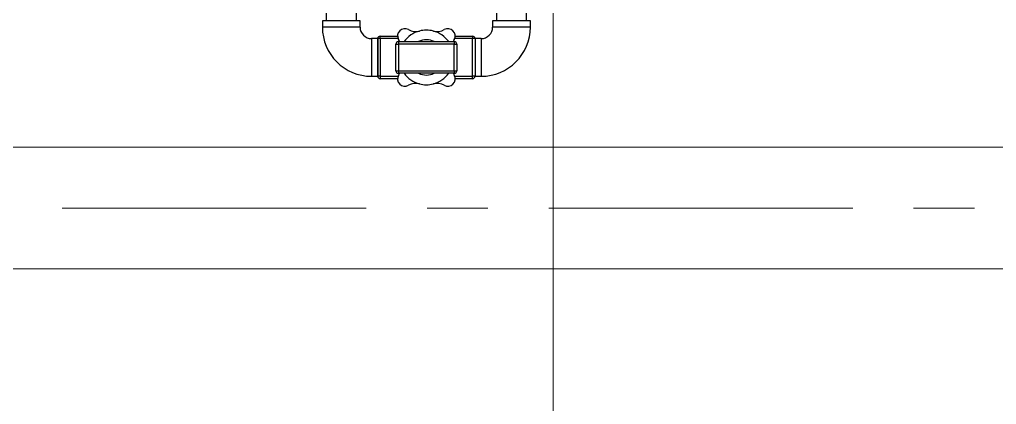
# Model space of a CAD drawing. Header units: millimetres. Extents: x 3795014 to 4300160, y 3869364 to 4016788.
# Drawn here: x 4225896.9 to 4226298.5, y 3922482.5 to 3922640.9 of the extents above; entities that cross this region are included whole.
import ezdxf

# ---------------------------------------------------------------- set-up
doc = ezdxf.new("R2010")
doc.units = ezdxf.units.MM
doc.linetypes.add('CENTER', pattern=[2, 1.25, -0.25, 0.25, -0.25])
doc.linetypes.add('осевая2', pattern=[28.575, 19.05, -3.175, 3.175, -3.175])
for name, color, linetype, lineweight in [('Дополнительная', 7, 'Continuous', 18), ('оси', 7, 'осевая2', 13), ('основная', 7, 'Continuous', 50)]:
    doc.layers.add(name, color=color, linetype=linetype, lineweight=lineweight)
doc.layers.add('линия перехода', color=7, linetype='Continuous')

msp = doc.modelspace()

# ---------------------------------------------------------------- linework, layer by layer
at = {"layer": 'Дополнительная', "linetype": 'CENTER', "ltscale": 100}
msp.add_line((4226439.46, 3922563.34), (4225004.54, 3922563.34), dxfattribs=at)
at = {"layer": 'Дополнительная', "ltscale": 25}
msp.add_lwpolyline([(4226311.58, 3922538.34), (4225174.68, 3922538.34), (4225174.68, 3922588.34), (4226311.58, 3922588.34)], close=True, dxfattribs=at)
at = {"layer": 'линия перехода', "color": 0, "linetype": 'Continuous', "lineweight": -3}
for p, q in [((4226036.9, 3922637.81), (4226021.4, 3922637.81)), ((4226106.9, 3922637.81), (4226091.4, 3922637.81)), ((4226045.15, 3922633.06), (4226045.15, 3922634.06)), ((4226083.15, 3922634.06), (4226083.15, 3922633.06)), ((4226041.65, 3922633.06), (4226041.65, 3922617.56)), ((4226045.15, 3922633.06), (4226044.15, 3922633.06)), ((4226045.15, 3922633.06), (4226045.15, 3922617.56)), ((4226052.51, 3922633.06), (4226045.15, 3922633.06)), ((4226051.65, 3922630.81), (4226052.65, 3922630.81)), ((4226052.65, 3922631.81), (4226052.65, 3922630.81)), ((4226052.65, 3922630.81), (4226052.65, 3922619.81)), ((4226075.65, 3922630.81), (4226052.65, 3922630.81)), ((4226075.65, 3922631.81), (4226075.65, 3922630.81)), ((4226075.65, 3922619.81), (4226075.65, 3922630.81)), ((4226075.65, 3922630.81), (4226076.65, 3922630.81)), ((4226083.15, 3922633.06), (4226075.78, 3922633.06)), ((4226083.15, 3922617.56), (4226083.15, 3922633.06)), ((4226084.15, 3922633.06), (4226083.15, 3922633.06)), ((4226086.65, 3922633.06), (4226086.65, 3922617.56)), ((4226045.15, 3922617.56), (4226044.15, 3922617.56)), ((4226045.15, 3922617.56), (4226052.51, 3922617.56)), ((4226045.15, 3922617.56), (4226045.15, 3922616.56)), ((4226051.65, 3922619.81), (4226052.65, 3922619.81)), ((4226052.65, 3922619.81), (4226075.65, 3922619.81)), ((4226052.65, 3922619.81), (4226052.65, 3922618.81)), ((4226075.65, 3922619.81), (4226075.65, 3922618.81)), ((4226075.65, 3922619.81), (4226076.65, 3922619.81)), ((4226075.78, 3922617.56), (4226083.15, 3922617.56)), ((4226084.15, 3922617.56), (4226083.15, 3922617.56)), ((4226083.15, 3922616.56), (4226083.15, 3922617.56))]:
    msp.add_line(p, q, dxfattribs=at)
at = {"layer": 'оси', "ltscale": 25}
msp.add_line((4226116.32, 3929175.59), (4226116.32, 3920275.59), dxfattribs=at)
at = {"layer": 'основная', "color": 0, "linetype": 'Continuous', "lineweight": -3}
for p, q in [((4226022.92, 3922655.31), (4226022.92, 3922640.31)), ((4226035.37, 3922640.31), (4226035.37, 3922655.31)), ((4226092.92, 3922655.31), (4226092.92, 3922640.31)), ((4226105.37, 3922640.31), (4226105.37, 3922647.63)), ((4226036.9, 3922640.31), (4226021.4, 3922640.31)), ((4226021.4, 3922640.31), (4226021.4, 3922637.81)), ((4226036.9, 3922637.81), (4226036.9, 3922640.31)), ((4226106.9, 3922640.31), (4226091.4, 3922640.31)), ((4226091.4, 3922640.31), (4226091.4, 3922637.81)), ((4226106.9, 3922637.81), (4226106.9, 3922640.31)), ((4226045.15, 3922634.06), (4226052.31, 3922634.06)), ((4226075.98, 3922634.06), (4226083.15, 3922634.06)), ((4226044.15, 3922633.06), (4226041.65, 3922633.06)), ((4226044.15, 3922633.06), (4226044.15, 3922617.56)), ((4226044.15, 3922617.56), (4226044.15, 3922633.06)), ((4226051.65, 3922619.81), (4226051.65, 3922630.81)), ((4226052.65, 3922631.81), (4226075.65, 3922631.81)), ((4226076.65, 3922630.81), (4226076.65, 3922619.81)), ((4226084.15, 3922633.06), (4226084.15, 3922617.56)), ((4226086.65, 3922633.06), (4226084.15, 3922633.06)), ((4226084.15, 3922633.06), (4226084.15, 3922617.56)), ((4226041.65, 3922617.56), (4226044.15, 3922617.56)), ((4226075.65, 3922618.81), (4226052.65, 3922618.81)), ((4226084.15, 3922617.56), (4226086.65, 3922617.56)), ((4226052.31, 3922616.56), (4226045.15, 3922616.56)), ((4226083.15, 3922616.56), (4226075.98, 3922616.56))]:
    msp.add_line(p, q, dxfattribs=at)
for centre, radius, start, end in [((4226041.65, 3922637.81), 20.25, 180, 270), ((4226041.65, 3922637.81), 4.75, 180, 270), ((4226086.65, 3922637.81), 4.75, 270, 0), ((4226086.65, 3922637.81), 20.25, 270, 0), ((4226045.15, 3922633.06), 1, 90, 180), ((4226055.31, 3922634.15), 3, 60.5486, 209.4514), ((4226064.15, 3922625.31), 11.25, 104.8248, 144.7056), ((4226059.73, 3922641.98), 6, 240.5486, 284.8248), ((4226064.15, 3922625.31), 11.25, 75.1752, 104.8248), ((4226068.56, 3922641.98), 6, 255.1752, 299.4514), ((4226064.15, 3922625.31), 11.25, 35.2944, 75.1752), ((4226072.98, 3922634.15), 3, 330.5486, 119.4514), ((4226083.15, 3922633.06), 1, 0, 90), ((4226052.65, 3922630.81), 1, 90, 180), ((4226047.47, 3922629.72), 6, 20.348, 29.4514), ((4226064.15, 3922625.31), 7.25, 63.7084, 116.2916), ((4226080.82, 3922629.72), 6, 150.5486, 159.652), ((4226075.65, 3922630.81), 1, 0, 90), ((4226045.15, 3922617.56), 1, 180, 270), ((4226052.65, 3922619.81), 1, 180, 270), ((4226055.31, 3922616.47), 3, 150.5486, 299.4514), ((4226047.47, 3922620.89), 6, 330.5486, 339.652), ((4226064.15, 3922625.31), 11.25, 215.2944, 255.1752), ((4226064.15, 3922625.31), 7.25, 243.7084, 296.2916), ((4226064.15, 3922625.31), 11.25, 284.8248, 324.7056), ((4226072.98, 3922616.47), 3, 240.5486, 29.4514), ((4226080.82, 3922620.89), 6, 200.348, 209.4514), ((4226075.65, 3922619.81), 1, 270, 0), ((4226083.15, 3922617.56), 1, 270, 0), ((4226059.73, 3922608.63), 6, 75.1752, 119.4514), ((4226064.15, 3922625.31), 11.25, 255.1752, 284.8248), ((4226068.56, 3922608.63), 6, 60.5486, 104.8248)]:
    msp.add_arc(centre, radius, start, end, dxfattribs=at)

doc.saveas('drawing.dxf')
